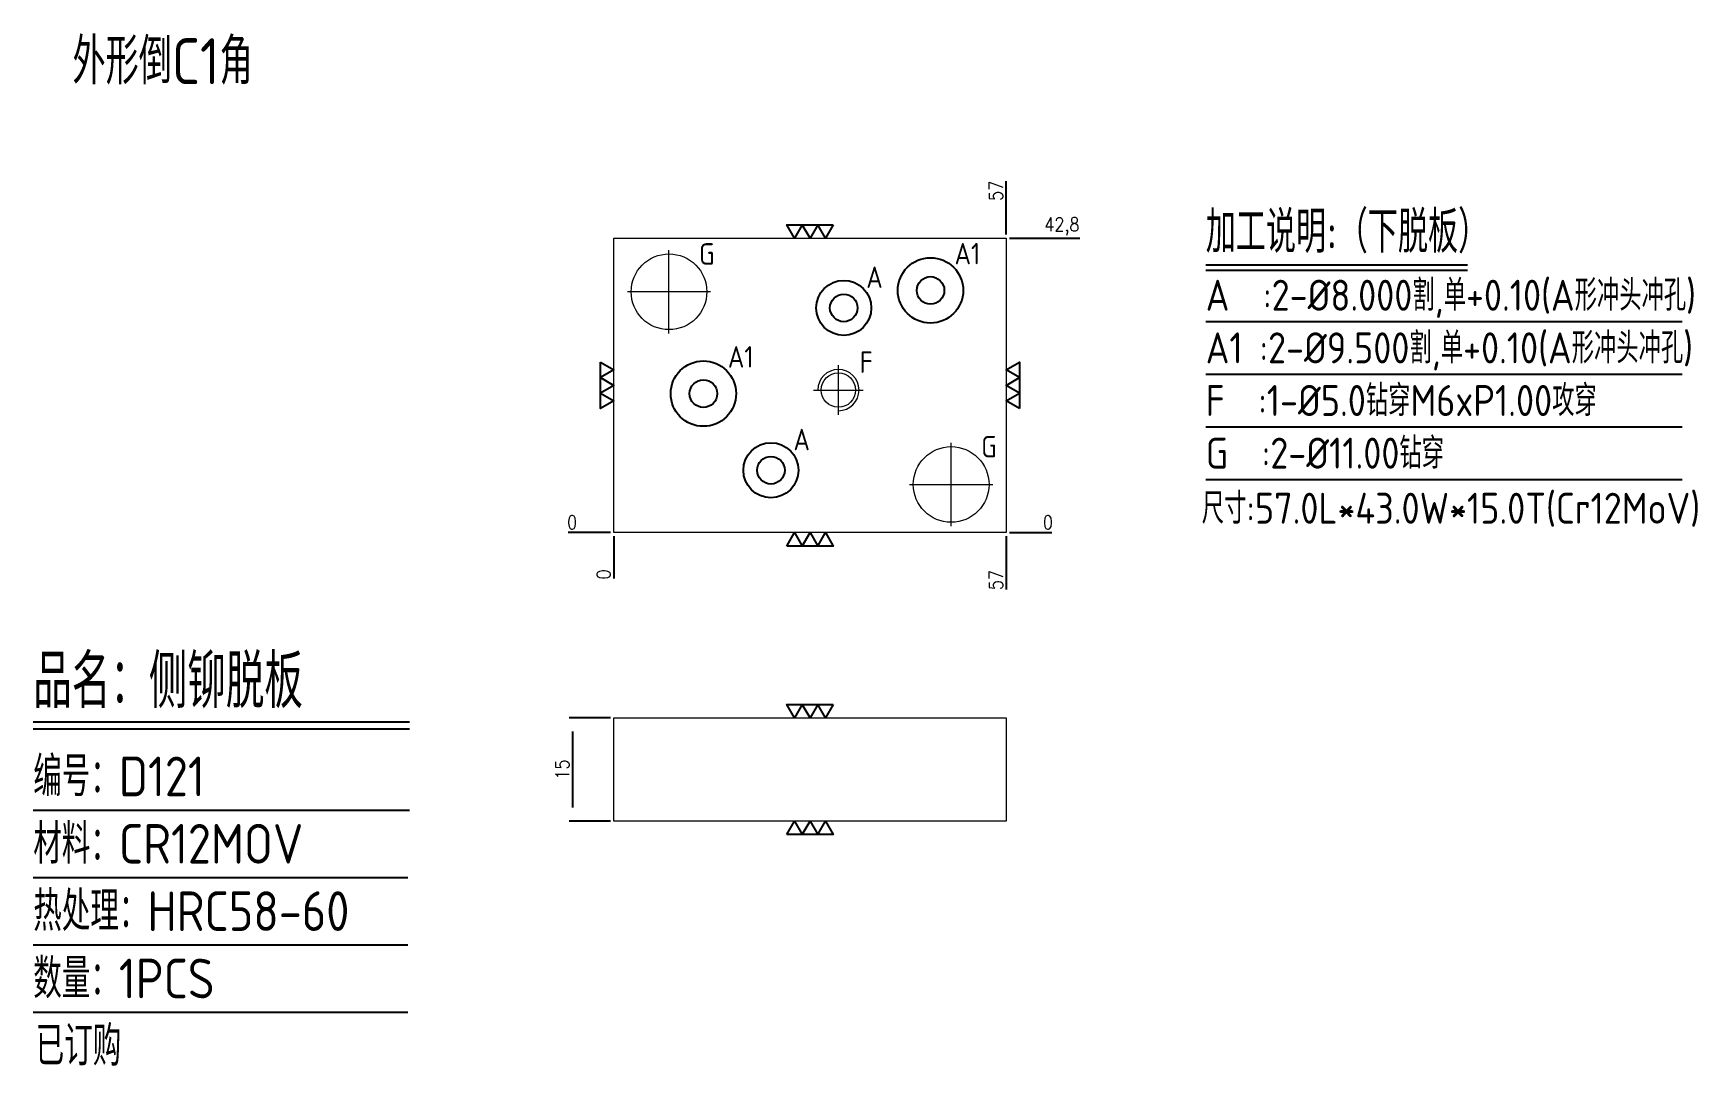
# Model space of a CAD drawing. Header units: millimetres. Extents: x 114647 to 114889, y -5221 to -5071.
import ezdxf
from ezdxf.enums import TextEntityAlignment as Align

# ---------------------------------------------------------------- set-up
doc = ezdxf.new("R2010")
doc.units = ezdxf.units.MM
doc.linetypes.add('CENTER', pattern=[0])
for name, color, linetype in [('DIM', 4, 'Continuous'), ('PH2_W', 1, 'Continuous'), ('PS2', 7, 'Continuous'), ('PS2_O', 40, 'Continuous'), ('PS2_W', 1, 'Continuous'), ('TEXT', 4, 'Continuous')]:
    doc.layers.add(name, color=color, linetype=linetype)
doc.styles.add('gbenor', font='gbenor.shx', dxfattribs={"bigfont": 'gbcbig.shx'})
doc.styles.get("Standard").update_dxf_attribs({"font": 'txt.shx', "width": 0.85, "bigfont": 'ctxt.shx'})
doc.dimstyles.new('T-2-WX', dxfattribs={"dimtxt": 2, "dimasz": 2, "dimexe": 0.5, "dimexo": 0.5, "dimgap": 0.5, "dimtad": 1, "dimtxsty": 'Standard', "dimblk": 'OPEN30', "dimcen": 0, "dimazin": 3, "dimtfac": 1, "dimtmove": 0, "dimatfit": 3, "dimldrblk": 'OPEN30', "dimlwd": -1, "dimlwe": -1})

# ---------------------------------------------------------------- blocks, each defined once
blk = doc.blocks.new('*D7579')
at = {"layer": 'Defpoints', "color": 0}
for p in [(114731.15, -5143.19), (114788.15, -5143.19), (114793.15, -5143.19)]:
    blk.add_point(p, dxfattribs=at)
at = {"layer": 'DIM', "color": 0}
blk.add_line((114788.65, -5143.19), (114794.78, -5143.19), dxfattribs=at)
at = {"layer": 'DIM', "color": 0, "insert": (114794.22, -5141.69), "char_height": 2, "attachment_point": 5}
blk.add_mtext('0', dxfattribs=at)
blk = doc.blocks.new('_Open30')
blk = doc.blocks.new('*D7580')
at = {"layer": 'Defpoints', "color": 0}
for p in [(114788.15, -5100.39), (114793.15, -5100.39), (114731.15, -5143.19)]:
    blk.add_point(p, dxfattribs=at)
at = {"layer": 'DIM', "color": 0}
blk.add_line((114788.65, -5100.39), (114798.83, -5100.39), dxfattribs=at)
at = {"layer": 'DIM', "color": 0, "insert": (114796.24, -5098.7), "char_height": 2, "attachment_point": 5}
blk.add_mtext('42,8', dxfattribs=at)
blk = doc.blocks.new('*D7581')
at = {"layer": 'Defpoints', "color": 0}
for p in [(114726.15, -5143.19), (114731.15, -5143.19), (114731.15, -5143.19)]:
    blk.add_point(p, dxfattribs=at)
at = {"layer": 'DIM', "color": 0}
blk.add_line((114730.65, -5143.19), (114724.52, -5143.19), dxfattribs=at)
at = {"layer": 'DIM', "color": 0, "insert": (114725.08, -5141.69), "char_height": 2, "attachment_point": 5}
blk.add_mtext('0', dxfattribs=at)
blk = doc.blocks.new('*D7582')
at = {"layer": 'Defpoints', "color": 0}
for p in [(114731.15, -5143.19), (114788.15, -5143.19), (114788.15, -5148.19)]:
    blk.add_point(p, dxfattribs=at)
at = {"layer": 'DIM', "color": 0}
blk.add_line((114788.15, -5143.69), (114788.15, -5151.44), dxfattribs=at)
at = {"layer": 'DIM', "color": 0, "insert": (114786.65, -5150.07), "char_height": 2, "attachment_point": 5, "rotation": 90}
blk.add_mtext('57', dxfattribs=at)
blk = doc.blocks.new('*D7583')
at = {"layer": 'Defpoints', "color": 0}
for p in [(114731.15, -5143.19), (114731.15, -5143.19), (114731.15, -5148.19)]:
    blk.add_point(p, dxfattribs=at)
at = {"layer": 'DIM', "color": 0}
blk.add_line((114731.15, -5143.69), (114731.15, -5149.83), dxfattribs=at)
at = {"layer": 'DIM', "color": 0, "insert": (114729.65, -5149.26), "char_height": 2, "attachment_point": 5, "rotation": 90}
blk.add_mtext('0', dxfattribs=at)
blk = doc.blocks.new('*D7584')
at = {"layer": 'Defpoints', "color": 0}
for p in [(114788.15, -5095.39), (114788.15, -5100.39), (114731.15, -5143.19)]:
    blk.add_point(p, dxfattribs=at)
at = {"layer": 'DIM', "color": 0}
blk.add_line((114788.15, -5099.89), (114788.15, -5092.14), dxfattribs=at)
at = {"layer": 'DIM', "color": 0, "insert": (114786.65, -5093.52), "char_height": 2, "attachment_point": 5, "rotation": 90}
blk.add_mtext('57', dxfattribs=at)
blk = doc.blocks.new('*D7585')
at = {"layer": 'Defpoints', "color": 0}
for p in [(114731.15, -5170.11), (114725.15, -5185.11), (114731.15, -5185.11)]:
    blk.add_point(p, dxfattribs=at)
at = {"layer": 'DIM', "color": 0}
for p, q in [((114730.65, -5170.11), (114724.65, -5170.11)), ((114725.15, -5172.11), (114725.15, -5183.11)), ((114730.65, -5185.11), (114724.65, -5185.11))]:
    blk.add_line(p, q, dxfattribs=at)
at = {"layer": 'DIM', "color": 0, "insert": (114723.65, -5177.61), "char_height": 2, "attachment_point": 5, "rotation": 90}
blk.add_mtext('15', dxfattribs=at)

msp = doc.modelspace()

# ---------------------------------------------------------------- linework, layer by layer
at = {"layer": 'DIM', "color": 4, "linetype": 'Continuous', "lineweight": 25}
for p, q in [((114646.782, -5170.698), (114701.453, -5170.698)), ((114646.782, -5171.705), (114701.453, -5171.705)), ((114646.782, -5183.508), (114701.453, -5183.508)), ((114646.782, -5193.296), (114701.216, -5193.296)), ((114646.782, -5203.084), (114701.216, -5203.084)), ((114646.782, -5212.872), (114701.216, -5212.872))]:
    msp.add_line(p, q, dxfattribs=at)
at = {"layer": 'PH2_W', "color": 4}
for points in [[(114763.029, -5098.442), (114761.903, -5100.392), (114760.777, -5098.442), (114759.651, -5100.392), (114758.525, -5098.442), (114757.4, -5100.392), (114756.274, -5098.442), (114763.029, -5098.442)], [(114729.201, -5118.414), (114731.151, -5119.54), (114729.201, -5120.666), (114731.151, -5121.792), (114729.201, -5122.918), (114731.151, -5124.043), (114729.201, -5125.169), (114729.201, -5118.414)], [(114790.101, -5125.169), (114788.151, -5124.043), (114790.101, -5122.918), (114788.151, -5121.792), (114790.101, -5120.666), (114788.151, -5119.54), (114790.101, -5118.414), (114790.101, -5125.169)], [(114756.274, -5145.142), (114757.4, -5143.192), (114758.525, -5145.142), (114759.651, -5143.192), (114760.777, -5145.142), (114761.903, -5143.192), (114763.029, -5145.142), (114756.274, -5145.142)], [(114763.029, -5168.162), (114761.903, -5170.112), (114760.777, -5168.162), (114759.651, -5170.112), (114758.525, -5168.162), (114757.4, -5170.112), (114756.274, -5168.162), (114763.029, -5168.162)], [(114756.274, -5187.062), (114757.4, -5185.112), (114758.525, -5187.062), (114759.651, -5185.112), (114760.777, -5187.062), (114761.903, -5185.112), (114763.029, -5187.062), (114756.274, -5187.062)]]:
    msp.add_lwpolyline(points, close=True, dxfattribs=at)
at = {"layer": 'PS2', "linetype": 'Continuous', "lineweight": 15}
for points in [[(114731.151, -5100.392), (114788.151, -5100.392), (114788.151, -5143.192), (114731.151, -5143.192)], [(114731.151, -5170.112), (114788.151, -5170.112), (114788.151, -5185.112), (114731.151, -5185.112)]]:
    msp.add_lwpolyline(points, close=True, dxfattribs=at)
at = {"layer": 'PS2_O', "color": 4, "linetype": 'CENTER', "lineweight": 15}
for p, q in [((114739.151, -5114.242), (114739.151, -5102.142)), ((114745.201, -5108.192), (114733.101, -5108.192)), ((114780.151, -5142.242), (114780.151, -5130.142)), ((114774.101, -5136.192), (114786.201, -5136.192))]:
    msp.add_line(p, q, dxfattribs=at)
at = {"layer": 'PS2_O', "color": 2, "linetype": 'CENTER', "lineweight": 15}
for p, q in [((114763.764, -5126.075), (114763.764, -5118.875)), ((114760.164, -5122.475), (114767.364, -5122.475))]:
    msp.add_line(p, q, dxfattribs=at)
at = {"layer": 'PS2_O', "color": 2, "linetype": 'Continuous', "lineweight": 15}
for centre, radius in [((114739.151, -5108.192), 5.5), ((114763.764, -5122.475), 2.5), ((114780.151, -5136.192), 5.5)]:
    msp.add_circle(centre, radius, dxfattribs=at)
at = {"layer": 'PS2_O', "color": 3}
for centre in [(114777.151, -5107.992), (114764.544, -5110.537), (114744.151, -5122.992), (114753.964, -5134.124)]:
    msp.add_circle(centre, 2, dxfattribs=at)
at = {"layer": 'PS2_O', "color": 2, "linetype": 'Continuous', "lineweight": 15}
msp.add_arc((114763.764, -5122.475), 3, 270, 180, dxfattribs=at)
at = {"layer": 'PS2_W', "color": 1}
for centre, radius in [((114777.151, -5107.992), 4.75), ((114764.544, -5110.537), 4), ((114744.151, -5122.992), 4.75), ((114753.964, -5134.124), 4)]:
    msp.add_circle(centre, radius, dxfattribs=at)
at = {"layer": 'TEXT', "color": 3}
for p, q in [((114817.135, -5104.259), (114855.151, -5104.259)), ((114817.135, -5105.046), (114855.151, -5105.046)), ((114817.135, -5112.516), (114886.376, -5112.516)), ((114817.135, -5120.166), (114886.376, -5120.166)), ((114817.135, -5127.816), (114886.376, -5127.816)), ((114817.135, -5135.466), (114886.376, -5135.466))]:
    msp.add_line(p, q, dxfattribs=at)

# ---------------------------------------------------------------- texts
at = {"layer": 'DIM', "color": 3, "linetype": 'Continuous', "lineweight": 25, "style": 'gbenor'}
for s, height, p in [('品名：侧铆脱板', 7.7728, (114646.782, -5168.683)), ('编号：D121', 5.7576, (114646.782, -5181.493)), ('材料：CR12MOV', 5.7576, (114646.782, -5191.281)), ('热处理：HRC58-60 ', 5.7576, (114646.782, -5201.069)), ('数量：1PCS', 5.7576, (114646.782, -5210.857)), ('已订购', 5.7576, (114647.132, -5220.645))]:
    msp.add_text(s, height=height, dxfattribs=at).set_placement(p)
at = {"layer": 'TEXT', "color": 4, "lineweight": 18, "style": 'gbenor'}
msp.add_text('外形倒C1角', height=6.685, dxfattribs=at).set_placement((114652.477, -5078.032))
at = {"layer": 'TEXT', "color": 4, "style": 'gbenor'}
for s, height, p in [('加工说明:（下脱板）', 6.075, (114817.135, -5102.526)), ('F  :1-%%C5.0钻穿M6xP1.00攻穿', 4.5, (114817.135, -5126.241)), ('G  :2-%%c11.00钻穿', 4.5, (114817.135, -5133.891)), ('尺寸:57.0L*43.0W*15.0T(Cr12MoV)', 4.5, (114816.56, -5141.894))]:
    msp.add_text(s, height=height, dxfattribs=at).set_placement(p)
for s, p in [('G', (114744.647, -5102.696)), ('A1', (114782.504, -5102.639)), ('A', (114769.013, -5106.068)), ('A1', (114749.57, -5117.646)), ('F', (114767.809, -5118.43)), ('A', (114758.433, -5129.656)), ('G', (114785.647, -5130.696))]:
    msp.add_text(s, height=3.12, dxfattribs=at).set_placement(p, align=Align.MIDDLE_CENTER)
at = {"layer": 'TEXT', "color": 1, "style": 'gbenor'}
for s, p in [('A  :2-%%c8.000割,单+0.10(A形冲头冲孔)', (114817.135, -5110.941)), ('A1 :2-%%c9.500割,单+0.10(A形冲头冲孔)', (114817.135, -5118.591))]:
    msp.add_text(s, height=4.5, dxfattribs=at).set_placement(p)

# ---------------------------------------------------------------- dimensions: what is measured, and where the dimension line sits
at = {"layer": 'DIM', "color": 4}
for feature_location, offset, dtype, origin, picture, middle in [((114788.151, -5100.392), (0, 5), 1, (114731.151, -5143.192), '*D7584', (114786.651, -5093.516)), ((114788.151, -5100.392), (5, 0), 0, (114731.151, -5143.192), '*D7580', (114796.242, -5098.701)), ((114731.151305367, -5143.191701406), (-5, 0), 0, (114731.151305367, -5143.191701406), '*D7581', (114725.0846387, -5141.691701406)), ((114788.151305367, -5143.191701406), (5, 0), 0, (114731.151305367, -5143.191701406), '*D7579', (114794.217972033, -5141.691701406)), ((114731.151305367, -5143.191701406), (0, -5), 1, (114731.151305367, -5143.191701406), '*D7583', (114729.651305367, -5149.258368073)), ((114788.151, -5143.192), (0, -5), 1, (114731.151, -5143.192), '*D7582', (114786.651, -5150.068))]:
    dim = msp.add_ordinate_dim(feature_location=feature_location, offset=offset, dtype=dtype, origin=origin, dimstyle='T-2-WX', dxfattribs=at)
    dim.commit()
    dim.dimension.update_dxf_attribs({"geometry": picture, "text_midpoint": middle})
dim = msp.add_linear_dim(base=(114725.151, -5185.112), p1=(114731.151, -5170.112), p2=(114731.151, -5185.112), angle=90, dimstyle='T-2-WX', dxfattribs=at)
dim.commit()
dim.dimension.update_dxf_attribs({"geometry": '*D7585', "text_midpoint": (114723.651, -5177.612)})

doc.saveas('drawing.dxf')
